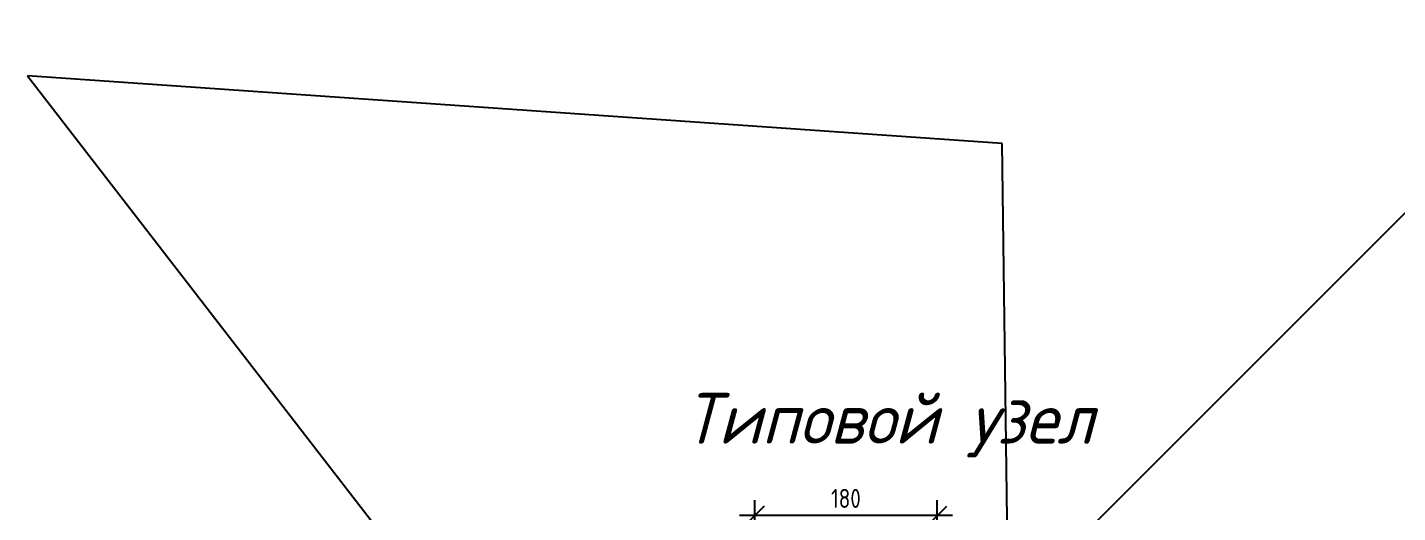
# Model space of a CAD drawing. Header units: millimetres. Extents: x -3689 to 2883575, y -702957 to -604547.
# Drawn here: x 2794610 to 2808126, y -680784 to -675999 of the extents above; entities that cross this region are included whole.
import ezdxf
from ezdxf import colors
from ezdxf.entities.mleader import LeaderData, LeaderLine
from ezdxf.enums import TextEntityAlignment as Align
from ezdxf.math import Vec2, Vec3

# ---------------------------------------------------------------- set-up
doc = ezdxf.new("R2010")
doc.units = ezdxf.units.MM
doc.header["$PDMODE"] = 35
doc.layers.add('Размер', color=101, linetype='Continuous')
doc.styles.add('GOST-2.304_Type-B_italic', font='GOST_Common Italic.ttf')
doc.styles.add('ГОСТ 2.304', font='CS_Gost2304.shx')
doc.dimstyles.new('СПДС', dxfattribs={"dimscale": 100, "dimtxt": 2.5, "dimasz": 2.5, "dimexe": 2, "dimexo": 0.625, "dimgap": 1, "dimtad": 1, "dimdec": 0, "dimtxsty": 'ГОСТ 2.304', "dimblk": 'OBLIQUE', "dimblk1": 'OBLIQUE', "dimblk2": 'OBLIQUE', "dimcen": 2.5, "dimdle": 2, "dimadec": 0, "dimazin": 2, "dimtfac": 0.75, "dimtdec": 4, "dimtmove": 1, "dimatfit": 3, "dimfxl": 1, "dimtfill": 1, "dimtolj": 1, "dimarcsym": 1})

# ---------------------------------------------------------------- blocks, each defined once
blk = doc.blocks.new('_Oblique')
at = {"color": 0, "linetype": 'ByBlock', "lineweight": -2}
blk.add_line((-0.5, -0.5), (0.5, 0.5), dxfattribs=at)
blk = doc.blocks.new('*D663')
at = {"layer": 'Defpoints', "color": 0, "ltscale": 75, "transparency": 16777216}
for p in [(2801784.570924029, -680813.3641653534), (2801784.570924029, -682621.6677512784), (2803584.570924029, -682621.6677512784)]:
    blk.add_point(p, dxfattribs=at)
at = {"layer": 'Размер', "color": 0, "lineweight": -2, "ltscale": 75, "transparency": 16777216}
for p, q in [((2801784.570924029, -682574.7927512784), (2801784.570924029, -680663.3641653534)), ((2803584.570924029, -682574.7927512784), (2803584.570924029, -680663.3641653534)), ((2803734.570924029, -680813.3641653534), (2801634.570924029, -680813.3641653534))]:
    blk.add_line(p, q, dxfattribs=at)
at = {"layer": 'Размер', "color": 0, "lineweight": -2, "ltscale": 75, "transparency": 16777216, "xscale": 187.5, "yscale": 187.5, "zscale": 187.5, "rotation": 180}
blk.add_blockref('_Oblique', (2801784.570924029, -680813.3641653534), dxfattribs=at)
at = {"layer": 'Размер', "color": 0, "lineweight": -2, "ltscale": 75, "transparency": 16777216, "xscale": 187.5, "yscale": 187.5, "zscale": 187.5}
blk.add_blockref('_Oblique', (2803584.570924029, -680813.3641653534), dxfattribs=at)
at = {"layer": 'Размер', "color": 0, "ltscale": 75, "transparency": 16777216, "insert": (2802684.570924029, -680644.6141653534), "char_height": 187.5, "attachment_point": 5, "style": 'ГОСТ 2.304', "bg_fill": 3, "box_fill_scale": 1.1, "bg_fill_color": 256, "bg_fill_true_color": 13158600, "bg_fill_transparency": 0}
blk.add_mtext('\\A1;180', dxfattribs=at)
blk = doc.blocks.new('_TagCircle')
at = {"color": 0, "linetype": 'ByBlock', "lineweight": -2, "transparency": 16777216}
blk.add_circle((0, 0), 4, dxfattribs=at)
at = {"color": 0, "transparency": 16777216}
blk.add_attdef('НОМЕРЯРЛЫКА', text='', height=3, dxfattribs=at).set_placement((0, -1.5), align=Align.CENTER)
blk = doc.blocks.new('_Open90')
at = {"color": 0, "linetype": 'ByBlock', "lineweight": -2}
for p, q in [((-0.5, 0.5), (0, 0)), ((0, 0), (-1, 0)), ((0, 0), (-0.5, -0.5))]:
    blk.add_line(p, q, dxfattribs=at)

msp = doc.modelspace()

# ---------------------------------------------------------------- linework, layer by layer
for p, q in [((2804225.487599781, -677145.5616567745), (2794610.070078112, -676477.295056473)), ((2804559.938681094, -702122.0188390967), (2804225.487599781, -677145.5616567745))]:
    msp.add_line(p, q)

# ---------------------------------------------------------------- texts
at = {"insert": (2803106.889304022, -679922.8037160891), "char_height": 500, "width": 21087.56015650139, "attachment_point": 5, "style": 'GOST-2.304_Type-B_italic'}
msp.add_mtext('Типовой узел', dxfattribs=at)

# ---------------------------------------------------------------- dimensions: what is measured, and where the dimension line sits
at = {"layer": 'Размер', "ltscale": 75}
dim = msp.add_linear_dim(base=(2801784.570924029, -680813.3641653534), p1=(2803584.570924029, -682621.6677512784), p2=(2801784.570924029, -682621.6677512784), dimstyle='СПДС', override={"dimscale": 75, "dimlfac": 0.1}, dxfattribs=at)
dim.commit()
dim.dimension.update_dxf_attribs({"geometry": '*D663', "text_midpoint": (2802684.570924029, -680644.6141653534)})

# ---------------------------------------------------------------- leaders
ml = msp.add_multileader_block('Standard')
ml.set_content('_TagCircle', color=256, scale=100)
ml.set_attribute('НОМЕРЯРЛЫКА', 'В', width=0)
ml.set_leader_properties()
ml.set_arrow_properties(name='OPEN90')
ml.build(insert=Vec2(0, 0))
ml.multileader.update_dxf_attribs({"has_dogleg": 0, "text_left_attachment_type": 6, "text_right_attachment_type": 6, "dogleg_length": 0.36, "arrow_head_size": 25000, "scale": 100, "block_connection_type": 1})
ctx = ml.context
ctx.base_point, ctx.scale, ctx.char_height, ctx.arrow_head_size, ctx.landing_gap_size, ctx.plane_origin = Vec3(2816876.886163335, -672418.1099544775), 100, 2.5, 25000, 10, Vec3(2819549.498852947, -669112.8376483071)
ctx.left_attachment, ctx.right_attachment, ctx.attachment_type = 6, 6, 1
notes = []
notes.append((ctx, [(0, (1, 1, 0), (2816876.526163335, -672418.1099544775), (1, 0), 0.36, [(0, [(2816876.886163335, -669149.3646561343)], 0, [])])]))
ctx.block.insert = Vec3(2816876.886163335, -672418.1099544775)
for ctx, leaders in notes:
    for number, flags, end, landing, length, lines in leaders:
        leader = LeaderData()
        leader.index, (leader.has_last_leader_line, leader.has_dogleg_vector, leader.attachment_direction) = number, flags
        leader.last_leader_point, leader.dogleg_vector, leader.dogleg_length = Vec3(end), Vec3(landing), length
        for number, points, colour, breaks in lines:
            line = LeaderLine()
            line.index, line.vertices, line.color, line.breaks = number, Vec3.list(points), colors.encode_raw_color(colour), breaks
            leader.lines.append(line)
        ctx.leaders.append(leader)

# ---------------------------------------------------------------- next in the draw order: linework, layer by layer
msp.add_line((2794610.070078112, -676477.295056473), (2815095.094915474, -702957.3520894735))

doc.saveas('drawing.dxf')
